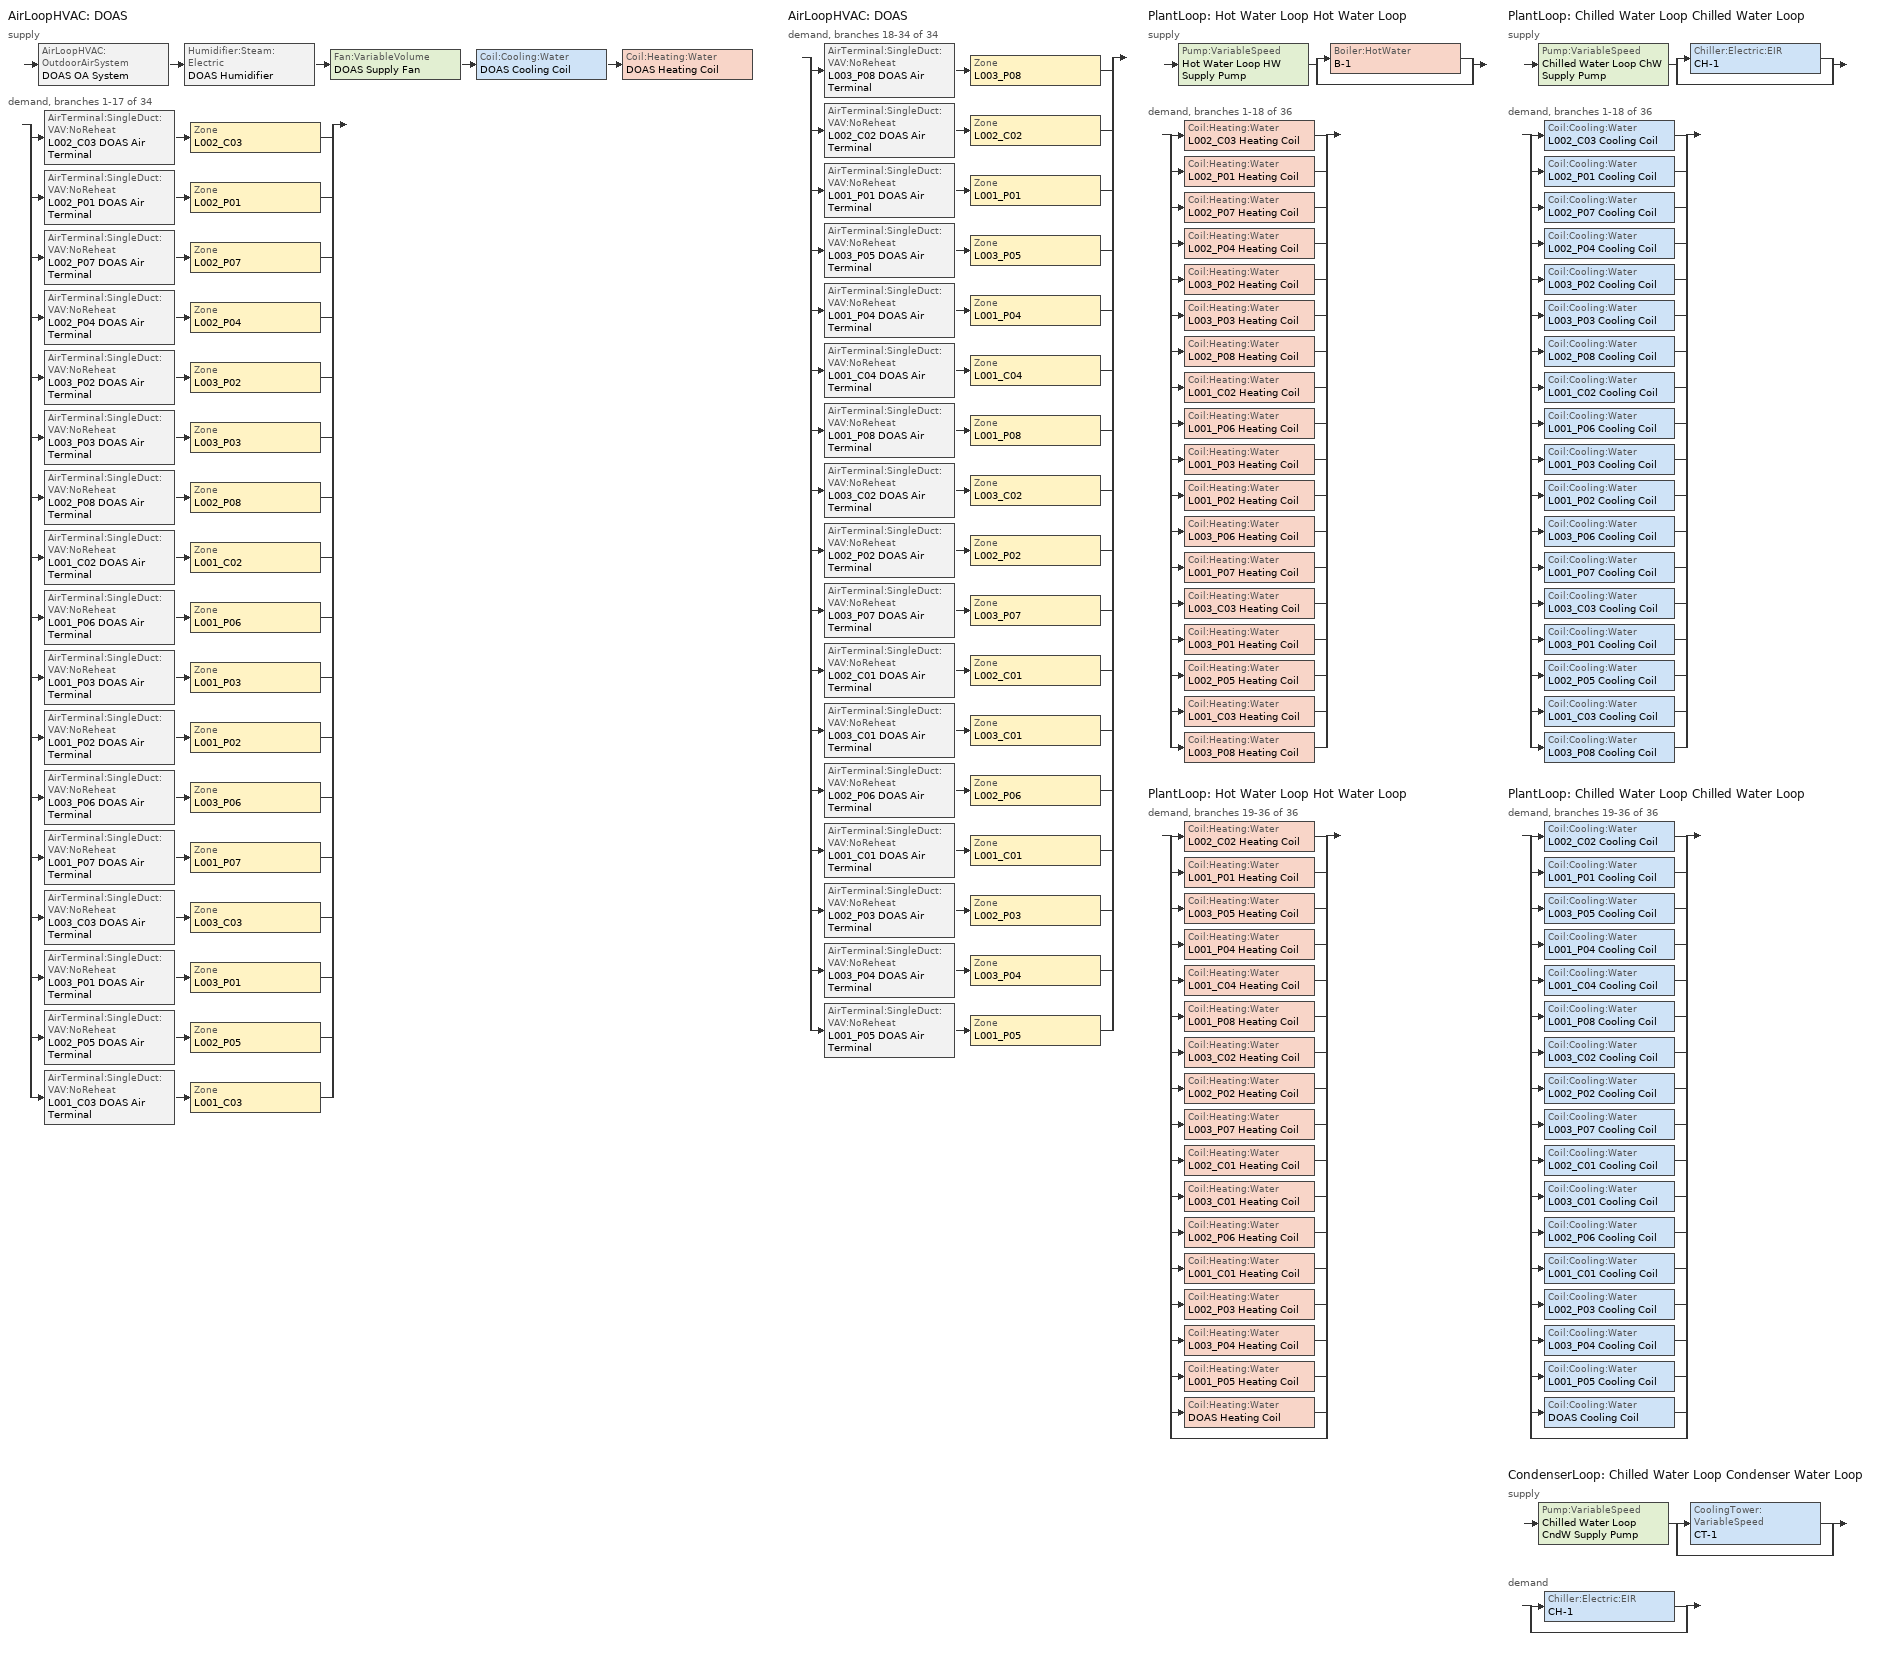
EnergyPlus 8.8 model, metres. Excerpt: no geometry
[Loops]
AirLoopHVAC 'DOAS'
 supply: AirLoopHVAC:OutdoorAirSystem 'DOAS OA System' > Humidifier:Steam:Electric 'DOAS Humidifier' > Fan:VariableVolume 'DOAS Supply Fan' > Coil:Cooling:Water 'DOAS Cooling Coil' > Coil:Heating:Water 'DOAS Heating Coil'
 demand, branches 1-17 of 34: split
  | AirTerminal:SingleDuct:VAV:NoReheat 'L002_C03 DOAS Air Terminal' > Zone 'L002_C03'
  | AirTerminal:SingleDuct:VAV:NoReheat 'L002_P01 DOAS Air Terminal' > Zone 'L002_P01'
  | AirTerminal:SingleDuct:VAV:NoReheat 'L002_P07 DOAS Air Terminal' > Zone 'L002_P07'
  | AirTerminal:SingleDuct:VAV:NoReheat 'L002_P04 DOAS Air Terminal' > Zone 'L002_P04'
  | AirTerminal:SingleDuct:VAV:NoReheat 'L003_P02 DOAS Air Terminal' > Zone 'L003_P02'
  | AirTerminal:SingleDuct:VAV:NoReheat 'L003_P03 DOAS Air Terminal' > Zone 'L003_P03'
  | AirTerminal:SingleDuct:VAV:NoReheat 'L002_P08 DOAS Air Terminal' > Zone 'L002_P08'
  | AirTerminal:SingleDuct:VAV:NoReheat 'L001_C02 DOAS Air Terminal' > Zone 'L001_C02'
  | AirTerminal:SingleDuct:VAV:NoReheat 'L001_P06 DOAS Air Terminal' > Zone 'L001_P06'
  | AirTerminal:SingleDuct:VAV:NoReheat 'L001_P03 DOAS Air Terminal' > Zone 'L001_P03'
  | AirTerminal:SingleDuct:VAV:NoReheat 'L001_P02 DOAS Air Terminal' > Zone 'L001_P02'
  | AirTerminal:SingleDuct:VAV:NoReheat 'L003_P06 DOAS Air Terminal' > Zone 'L003_P06'
  | AirTerminal:SingleDuct:VAV:NoReheat 'L001_P07 DOAS Air Terminal' > Zone 'L001_P07'
  | AirTerminal:SingleDuct:VAV:NoReheat 'L003_C03 DOAS Air Terminal' > Zone 'L003_C03'
  | AirTerminal:SingleDuct:VAV:NoReheat 'L003_P01 DOAS Air Terminal' > Zone 'L003_P01'
  | AirTerminal:SingleDuct:VAV:NoReheat 'L002_P05 DOAS Air Terminal' > Zone 'L002_P05'
  | AirTerminal:SingleDuct:VAV:NoReheat 'L001_C03 DOAS Air Terminal' > Zone 'L001_C03'
AirLoopHVAC 'DOAS'
 demand, branches 18-34 of 34: split
  | AirTerminal:SingleDuct:VAV:NoReheat 'L003_P08 DOAS Air Terminal' > Zone 'L003_P08'
  | AirTerminal:SingleDuct:VAV:NoReheat 'L002_C02 DOAS Air Terminal' > Zone 'L002_C02'
  | AirTerminal:SingleDuct:VAV:NoReheat 'L001_P01 DOAS Air Terminal' > Zone 'L001_P01'
  | AirTerminal:SingleDuct:VAV:NoReheat 'L003_P05 DOAS Air Terminal' > Zone 'L003_P05'
  | AirTerminal:SingleDuct:VAV:NoReheat 'L001_P04 DOAS Air Terminal' > Zone 'L001_P04'
  | AirTerminal:SingleDuct:VAV:NoReheat 'L001_C04 DOAS Air Terminal' > Zone 'L001_C04'
  | AirTerminal:SingleDuct:VAV:NoReheat 'L001_P08 DOAS Air Terminal' > Zone 'L001_P08'
  | AirTerminal:SingleDuct:VAV:NoReheat 'L003_C02 DOAS Air Terminal' > Zone 'L003_C02'
  | AirTerminal:SingleDuct:VAV:NoReheat 'L002_P02 DOAS Air Terminal' > Zone 'L002_P02'
  | AirTerminal:SingleDuct:VAV:NoReheat 'L003_P07 DOAS Air Terminal' > Zone 'L003_P07'
  | AirTerminal:SingleDuct:VAV:NoReheat 'L002_C01 DOAS Air Terminal' > Zone 'L002_C01'
  | AirTerminal:SingleDuct:VAV:NoReheat 'L003_C01 DOAS Air Terminal' > Zone 'L003_C01'
  | AirTerminal:SingleDuct:VAV:NoReheat 'L002_P06 DOAS Air Terminal' > Zone 'L002_P06'
  | AirTerminal:SingleDuct:VAV:NoReheat 'L001_C01 DOAS Air Terminal' > Zone 'L001_C01'
  | AirTerminal:SingleDuct:VAV:NoReheat 'L002_P03 DOAS Air Terminal' > Zone 'L002_P03'
  | AirTerminal:SingleDuct:VAV:NoReheat 'L003_P04 DOAS Air Terminal' > Zone 'L003_P04'
  | AirTerminal:SingleDuct:VAV:NoReheat 'L001_P05 DOAS Air Terminal' > Zone 'L001_P05'
PlantLoop 'Hot Water Loop Hot Water Loop'
 supply: Pump:VariableSpeed 'Hot Water Loop HW Supply Pump' > split
  | Boiler:HotWater 'B-1'
  | bypass
 demand, branches 1-18 of 36: split
  | Coil:Heating:Water 'L002_C03 Heating Coil'
  | Coil:Heating:Water 'L002_P01 Heating Coil'
  | Coil:Heating:Water 'L002_P07 Heating Coil'
  | Coil:Heating:Water 'L002_P04 Heating Coil'
  | Coil:Heating:Water 'L003_P02 Heating Coil'
  | Coil:Heating:Water 'L003_P03 Heating Coil'
  | Coil:Heating:Water 'L002_P08 Heating Coil'
  | Coil:Heating:Water 'L001_C02 Heating Coil'
  | Coil:Heating:Water 'L001_P06 Heating Coil'
  | Coil:Heating:Water 'L001_P03 Heating Coil'
  | Coil:Heating:Water 'L001_P02 Heating Coil'
  | Coil:Heating:Water 'L003_P06 Heating Coil'
  | Coil:Heating:Water 'L001_P07 Heating Coil'
  | Coil:Heating:Water 'L003_C03 Heating Coil'
  | Coil:Heating:Water 'L003_P01 Heating Coil'
  | Coil:Heating:Water 'L002_P05 Heating Coil'
  | Coil:Heating:Water 'L001_C03 Heating Coil'
  | Coil:Heating:Water 'L003_P08 Heating Coil'
PlantLoop 'Hot Water Loop Hot Water Loop'
 demand, branches 19-36 of 36: split
  | Coil:Heating:Water 'L002_C02 Heating Coil'
  | Coil:Heating:Water 'L001_P01 Heating Coil'
  | Coil:Heating:Water 'L003_P05 Heating Coil'
  | Coil:Heating:Water 'L001_P04 Heating Coil'
  | Coil:Heating:Water 'L001_C04 Heating Coil'
  | Coil:Heating:Water 'L001_P08 Heating Coil'
  | Coil:Heating:Water 'L003_C02 Heating Coil'
  | Coil:Heating:Water 'L002_P02 Heating Coil'
  | Coil:Heating:Water 'L003_P07 Heating Coil'
  | Coil:Heating:Water 'L002_C01 Heating Coil'
  | Coil:Heating:Water 'L003_C01 Heating Coil'
  | Coil:Heating:Water 'L002_P06 Heating Coil'
  | Coil:Heating:Water 'L001_C01 Heating Coil'
  | Coil:Heating:Water 'L002_P03 Heating Coil'
  | Coil:Heating:Water 'L003_P04 Heating Coil'
  | Coil:Heating:Water 'L001_P05 Heating Coil'
  | Coil:Heating:Water 'DOAS Heating Coil'
  | bypass
PlantLoop 'Chilled Water Loop Chilled Water Loop'
 supply: Pump:VariableSpeed 'Chilled Water Loop ChW Supply Pump' > split
  | Chiller:Electric:EIR 'CH-1'
  | bypass
 demand, branches 1-18 of 36: split
  | Coil:Cooling:Water 'L002_C03 Cooling Coil'
  | Coil:Cooling:Water 'L002_P01 Cooling Coil'
  | Coil:Cooling:Water 'L002_P07 Cooling Coil'
  | Coil:Cooling:Water 'L002_P04 Cooling Coil'
  | Coil:Cooling:Water 'L003_P02 Cooling Coil'
  | Coil:Cooling:Water 'L003_P03 Cooling Coil'
  | Coil:Cooling:Water 'L002_P08 Cooling Coil'
  | Coil:Cooling:Water 'L001_C02 Cooling Coil'
  | Coil:Cooling:Water 'L001_P06 Cooling Coil'
  | Coil:Cooling:Water 'L001_P03 Cooling Coil'
  | Coil:Cooling:Water 'L001_P02 Cooling Coil'
  | Coil:Cooling:Water 'L003_P06 Cooling Coil'
  | Coil:Cooling:Water 'L001_P07 Cooling Coil'
  | Coil:Cooling:Water 'L003_C03 Cooling Coil'
  | Coil:Cooling:Water 'L003_P01 Cooling Coil'
  | Coil:Cooling:Water 'L002_P05 Cooling Coil'
  | Coil:Cooling:Water 'L001_C03 Cooling Coil'
  | Coil:Cooling:Water 'L003_P08 Cooling Coil'
PlantLoop 'Chilled Water Loop Chilled Water Loop'
 demand, branches 19-36 of 36: split
  | Coil:Cooling:Water 'L002_C02 Cooling Coil'
  | Coil:Cooling:Water 'L001_P01 Cooling Coil'
  | Coil:Cooling:Water 'L003_P05 Cooling Coil'
  | Coil:Cooling:Water 'L001_P04 Cooling Coil'
  | Coil:Cooling:Water 'L001_C04 Cooling Coil'
  | Coil:Cooling:Water 'L001_P08 Cooling Coil'
  | Coil:Cooling:Water 'L003_C02 Cooling Coil'
  | Coil:Cooling:Water 'L002_P02 Cooling Coil'
  | Coil:Cooling:Water 'L003_P07 Cooling Coil'
  | Coil:Cooling:Water 'L002_C01 Cooling Coil'
  | Coil:Cooling:Water 'L003_C01 Cooling Coil'
  | Coil:Cooling:Water 'L002_P06 Cooling Coil'
  | Coil:Cooling:Water 'L001_C01 Cooling Coil'
  | Coil:Cooling:Water 'L002_P03 Cooling Coil'
  | Coil:Cooling:Water 'L003_P04 Cooling Coil'
  | Coil:Cooling:Water 'L001_P05 Cooling Coil'
  | Coil:Cooling:Water 'DOAS Cooling Coil'
  | bypass
CondenserLoop 'Chilled Water Loop Condenser Water Loop'
 supply: Pump:VariableSpeed 'Chilled Water Loop CndW Supply Pump' > split
  | CoolingTower:VariableSpeed 'CT-1'
  | bypass
 demand: split
  | Chiller:Electric:EIR 'CH-1'
  | bypass
[DesignSpecification:OutdoorAir] Outdoor Air Method=Flow/Area; Outdoor Air Flow per Person {m3/s-person}=0; Outdoor Air Flow per Zone Floor Area {m3/s-m2}=0.002; Outdoor Air Flow per Zone {m3/s}=1.96922
SZ DSOA L002_C03; SZ DSOA L002_P01; SZ DSOA L002_P07; SZ DSOA L002_P04; SZ DSOA L003_P02; SZ DSOA L003_P03; SZ DSOA L002_P08; SZ DSOA L001_C02; SZ DSOA L001_P06; SZ DSOA L001_P03; SZ DSOA L001_P02; SZ DSOA L003_P06; SZ DSOA L001_P07; SZ DSOA L003_C03; SZ DSOA L003_P01; SZ DSOA L002_P05; SZ DSOA L001_C03; SZ DSOA L003_P08; SZ DSOA L002_C02; SZ DSOA L001_P01; SZ DSOA L003_P05; SZ DSOA L001_P04; SZ DSOA L001_C04; SZ DSOA L001_P08; SZ DSOA L003_C02; SZ DSOA L002_P02; SZ DSOA L003_P07; SZ DSOA L002_C01; SZ DSOA L003_C01; SZ DSOA L002_P06; SZ DSOA L001_C01; SZ DSOA L002_P03; SZ DSOA L003_P04; SZ DSOA L001_P05
[DesignSpecification:ZoneAirDistribution] Zone Air Distribution Effectiveness in Cooling Mode=1; Zone Air Distribution Effectiveness in Heating Mode=1
SZ DSZAD L002_C03; SZ DSZAD L002_P01; SZ DSZAD L002_P07; SZ DSZAD L002_P04; SZ DSZAD L003_P02; SZ DSZAD L003_P03; SZ DSZAD L002_P08; SZ DSZAD L001_C02; SZ DSZAD L001_P06; SZ DSZAD L001_P03; SZ DSZAD L001_P02; SZ DSZAD L003_P06; SZ DSZAD L001_P07; SZ DSZAD L003_C03; SZ DSZAD L003_P01; SZ DSZAD L002_P05; SZ DSZAD L001_C03; SZ DSZAD L003_P08; SZ DSZAD L002_C02; SZ DSZAD L001_P01; SZ DSZAD L003_P05; SZ DSZAD L001_P04; SZ DSZAD L001_C04; SZ DSZAD L001_P08; SZ DSZAD L003_C02; SZ DSZAD L002_P02; SZ DSZAD L003_P07; SZ DSZAD L002_C01; SZ DSZAD L003_C01; SZ DSZAD L002_P06; SZ DSZAD L001_C01; SZ DSZAD L002_P03; SZ DSZAD L003_P04; SZ DSZAD L001_P05
[Sizing:Zone] Zone Cooling Design Supply Air Temperature Input Method=SupplyAirTemperature; Zone Cooling Design Supply Air Temperature {C}=13; Zone Cooling Design Supply Air Temperature Difference {deltaC}=11.11; Zone Heating Design Supply Air Temperature Input Method=SupplyAirTemperature; Zone Heating Design Supply Air Temperature {C}=35; Zone Cooling Design Supply Air Humidity Ratio {kgWater/kgDryAir}=0.008; Zone Heating Design Supply Air Humidity Ratio {kgWater/kgDryAir}=0.008; Cooling Design Air Flow Method=DesignDayWithLimit; Cooling Design Air Flow Rate {m3/s}=0; Cooling Minimum Air Flow per Zone Floor Area {m3/s-m2}=0; Cooling Minimum Air Flow Fraction=0; Heating Design Air Flow Method=DesignDay; Heating Design Air Flow Rate {m3/s}=0; Heating Maximum Air Flow Fraction=0
Name | Design Specification Outdoor Air Object | Design Specification Zone Air Distribution Object
L002_C03 | SZ DSOA L002_C03 | SZ DSZAD L002_C03
L002_P01 | SZ DSOA L002_P01 | SZ DSZAD L002_P01
L002_P07 | SZ DSOA L002_P07 | SZ DSZAD L002_P07
L002_P04 | SZ DSOA L002_P04 | SZ DSZAD L002_P04
L003_P02 | SZ DSOA L003_P02 | SZ DSZAD L003_P02
L003_P03 | SZ DSOA L003_P03 | SZ DSZAD L003_P03
L002_P08 | SZ DSOA L002_P08 | SZ DSZAD L002_P08
L001_C02 | SZ DSOA L001_C02 | SZ DSZAD L001_C02
L001_P06 | SZ DSOA L001_P06 | SZ DSZAD L001_P06
L001_P03 | SZ DSOA L001_P03 | SZ DSZAD L001_P03
L001_P02 | SZ DSOA L001_P02 | SZ DSZAD L001_P02
L003_P06 | SZ DSOA L003_P06 | SZ DSZAD L003_P06
L001_P07 | SZ DSOA L001_P07 | SZ DSZAD L001_P07
L003_C03 | SZ DSOA L003_C03 | SZ DSZAD L003_C03
L003_P01 | SZ DSOA L003_P01 | SZ DSZAD L003_P01
L002_P05 | SZ DSOA L002_P05 | SZ DSZAD L002_P05
L001_C03 | SZ DSOA L001_C03 | SZ DSZAD L001_C03
L003_P08 | SZ DSOA L003_P08 | SZ DSZAD L003_P08
L002_C02 | SZ DSOA L002_C02 | SZ DSZAD L002_C02
L001_P01 | SZ DSOA L001_P01 | SZ DSZAD L001_P01
L003_P05 | SZ DSOA L003_P05 | SZ DSZAD L003_P05
L001_P04 | SZ DSOA L001_P04 | SZ DSZAD L001_P04
L001_C04 | SZ DSOA L001_C04 | SZ DSZAD L001_C04
L001_P08 | SZ DSOA L001_P08 | SZ DSZAD L001_P08
L003_C02 | SZ DSOA L003_C02 | SZ DSZAD L003_C02
L002_P02 | SZ DSOA L002_P02 | SZ DSZAD L002_P02
L003_P07 | SZ DSOA L003_P07 | SZ DSZAD L003_P07
L002_C01 | SZ DSOA L002_C01 | SZ DSZAD L002_C01
L003_C01 | SZ DSOA L003_C01 | SZ DSZAD L003_C01
L002_P06 | SZ DSOA L002_P06 | SZ DSZAD L002_P06
L001_C01 | SZ DSOA L001_C01 | SZ DSZAD L001_C01
L002_P03 | SZ DSOA L002_P03 | SZ DSZAD L002_P03
L003_P04 | SZ DSOA L003_P04 | SZ DSZAD L003_P04
L001_P05 | SZ DSOA L001_P05 | SZ DSZAD L001_P05
[Sizing:System]
DOAS: Type of Load to Size On=VentilationRequirement; Design Outdoor Air Flow Rate {m3/s}=autosize; Central Heating Maximum System Air Flow Ratio=1; Preheat Design Temperature {C}=2; Preheat Design Humidity Ratio {kgWater/kgDryAir}=0.008; Precool Design Temperature {C}=11; Precool Design Humidity Ratio {kgWater/kgDryAir}=0.008; Central Cooling Design Supply Air Temperature {C}=14; Central Heating Design Supply Air Temperature {C}=14; Type of Zone Sum to Use=NonCoincident; 100% Outdoor Air in Cooling=Yes; 100% Outdoor Air in Heating=Yes; Central Cooling Design Supply Air Humidity Ratio {kgWater/kgDryAir}=0.00763176; Central Heating Design Supply Air Humidity Ratio {kgWater/kgDryAir}=0.00115879; Cooling Supply Air Flow Rate Method=DesignDay; Cooling Supply Air Flow Rate {m3/s}=0; Heating Supply Air Flow Rate Method=DesignDay; Heating Supply Air Flow Rate {m3/s}=0; System Outdoor Air Method=ZoneSum; Zone Maximum Outdoor Air Fraction=1; Cooling Design Capacity Method=CoolingDesignCapacity; Cooling Design Capacity {W}=autosize; Heating Design Capacity Method=HeatingDesignCapacity; Heating Design Capacity {W}=autosize; Central Cooling Capacity Control Method=OnOff
[Sizing:Plant]
Name | Loop Type | Design Loop Exit Temperature {C} | Loop Design Temperature Difference {deltaC}
Hot Water Loop Hot Water Loop | Heating | 80 | 10
Chilled Water Loop Chilled Water Loop | Cooling | 7 | 5
Chilled Water Loop Condenser Water Loop | Condenser | 29.4 | 5.6
[ZoneControl:Thermostat] Control Type Schedule=HVACTemplate-Always 4; Control 1=Thermostat Base Space Type Dual SP Control
Name | Zone or ZoneList
L002_C03 Thermostat | L002_C03
L002_P01 Thermostat | L002_P01
L002_P07 Thermostat | L002_P07
L002_P04 Thermostat | L002_P04
L003_P02 Thermostat | L003_P02
L003_P03 Thermostat | L003_P03
L002_P08 Thermostat | L002_P08
L001_C02 Thermostat | L001_C02
L001_P06 Thermostat | L001_P06
L001_P03 Thermostat | L001_P03
L001_P02 Thermostat | L001_P02
L003_P06 Thermostat | L003_P06
L001_P07 Thermostat | L001_P07
L003_C03 Thermostat | L003_C03
L003_P01 Thermostat | L003_P01
L002_P05 Thermostat | L002_P05
L001_C03 Thermostat | L001_C03
L003_P08 Thermostat | L003_P08
L002_C02 Thermostat | L002_C02
L001_P01 Thermostat | L001_P01
L003_P05 Thermostat | L003_P05
L001_P04 Thermostat | L001_P04
L001_C04 Thermostat | L001_C04
L001_P08 Thermostat | L001_P08
L003_C02 Thermostat | L003_C02
L002_P02 Thermostat | L002_P02
L003_P07 Thermostat | L003_P07
L002_C01 Thermostat | L002_C01
L003_C01 Thermostat | L003_C01
L002_P06 Thermostat | L002_P06
L001_C01 Thermostat | L001_C01
L002_P03 Thermostat | L002_P03
L003_P04 Thermostat | L003_P04
L001_P05 Thermostat | L001_P05
[ThermostatSetpoint:DualSetpoint]
Thermostat Base Space Type Dual SP Control: Heating Setpoint Temperature Schedule=Heating Setpoint Schedule Base Space Type; Cooling Setpoint Temperature Schedule=Cooling Setpoint Schedule Base Space Type
[ZoneHVAC:FourPipeFanCoil] Capacity Control Method=CyclingFan; Maximum Supply Air Flow Rate {m3/s}=autosize; Low Speed Supply Air Flow Ratio=0.33; Medium Speed Supply Air Flow Ratio=0.66; Maximum Outdoor Air Flow Rate {m3/s}=0; Maximum Cold Water Flow Rate {m3/s}=autosize; Minimum Cold Water Flow Rate {m3/s}=0; Cooling Convergence Tolerance=0.001; Maximum Hot Water Flow Rate {m3/s}=autosize; Minimum Hot Water Flow Rate {m3/s}=0; Heating Convergence Tolerance=0.001
Name | Supply Air Fan | Cooling Coil | Heating Coil
L002_C03 Fan Coil | L002_C03 Supply Fan | L002_C03 Cooling Coil | L002_C03 Heating Coil
L002_P01 Fan Coil | L002_P01 Supply Fan | L002_P01 Cooling Coil | L002_P01 Heating Coil
L002_P07 Fan Coil | L002_P07 Supply Fan | L002_P07 Cooling Coil | L002_P07 Heating Coil
L002_P04 Fan Coil | L002_P04 Supply Fan | L002_P04 Cooling Coil | L002_P04 Heating Coil
L003_P02 Fan Coil | L003_P02 Supply Fan | L003_P02 Cooling Coil | L003_P02 Heating Coil
L003_P03 Fan Coil | L003_P03 Supply Fan | L003_P03 Cooling Coil | L003_P03 Heating Coil
L002_P08 Fan Coil | L002_P08 Supply Fan | L002_P08 Cooling Coil | L002_P08 Heating Coil
L001_C02 Fan Coil | L001_C02 Supply Fan | L001_C02 Cooling Coil | L001_C02 Heating Coil
L001_P06 Fan Coil | L001_P06 Supply Fan | L001_P06 Cooling Coil | L001_P06 Heating Coil
L001_P03 Fan Coil | L001_P03 Supply Fan | L001_P03 Cooling Coil | L001_P03 Heating Coil
L001_P02 Fan Coil | L001_P02 Supply Fan | L001_P02 Cooling Coil | L001_P02 Heating Coil
L003_P06 Fan Coil | L003_P06 Supply Fan | L003_P06 Cooling Coil | L003_P06 Heating Coil
L001_P07 Fan Coil | L001_P07 Supply Fan | L001_P07 Cooling Coil | L001_P07 Heating Coil
L003_C03 Fan Coil | L003_C03 Supply Fan | L003_C03 Cooling Coil | L003_C03 Heating Coil
L003_P01 Fan Coil | L003_P01 Supply Fan | L003_P01 Cooling Coil | L003_P01 Heating Coil
L002_P05 Fan Coil | L002_P05 Supply Fan | L002_P05 Cooling Coil | L002_P05 Heating Coil
L001_C03 Fan Coil | L001_C03 Supply Fan | L001_C03 Cooling Coil | L001_C03 Heating Coil
L003_P08 Fan Coil | L003_P08 Supply Fan | L003_P08 Cooling Coil | L003_P08 Heating Coil
L002_C02 Fan Coil | L002_C02 Supply Fan | L002_C02 Cooling Coil | L002_C02 Heating Coil
L001_P01 Fan Coil | L001_P01 Supply Fan | L001_P01 Cooling Coil | L001_P01 Heating Coil
L003_P05 Fan Coil | L003_P05 Supply Fan | L003_P05 Cooling Coil | L003_P05 Heating Coil
L001_P04 Fan Coil | L001_P04 Supply Fan | L001_P04 Cooling Coil | L001_P04 Heating Coil
L001_C04 Fan Coil | L001_C04 Supply Fan | L001_C04 Cooling Coil | L001_C04 Heating Coil
L001_P08 Fan Coil | L001_P08 Supply Fan | L001_P08 Cooling Coil | L001_P08 Heating Coil
L003_C02 Fan Coil | L003_C02 Supply Fan | L003_C02 Cooling Coil | L003_C02 Heating Coil
L002_P02 Fan Coil | L002_P02 Supply Fan | L002_P02 Cooling Coil | L002_P02 Heating Coil
L003_P07 Fan Coil | L003_P07 Supply Fan | L003_P07 Cooling Coil | L003_P07 Heating Coil
L002_C01 Fan Coil | L002_C01 Supply Fan | L002_C01 Cooling Coil | L002_C01 Heating Coil
L003_C01 Fan Coil | L003_C01 Supply Fan | L003_C01 Cooling Coil | L003_C01 Heating Coil
L002_P06 Fan Coil | L002_P06 Supply Fan | L002_P06 Cooling Coil | L002_P06 Heating Coil
L001_C01 Fan Coil | L001_C01 Supply Fan | L001_C01 Cooling Coil | L001_C01 Heating Coil
L002_P03 Fan Coil | L002_P03 Supply Fan | L002_P03 Cooling Coil | L002_P03 Heating Coil
L003_P04 Fan Coil | L003_P04 Supply Fan | L003_P04 Cooling Coil | L003_P04 Heating Coil
L001_P05 Fan Coil | L001_P05 Supply Fan | L001_P05 Cooling Coil | L001_P05 Heating Coil
[AirTerminal:SingleDuct:VAV:NoReheat] Maximum Air Flow Rate {m3/s}=autosize; Zone Minimum Air Flow Input Method=Constant; Constant Minimum Air Flow Fraction=1
L002_C03 DOAS Air Terminal; L002_P01 DOAS Air Terminal; L002_P07 DOAS Air Terminal; L002_P04 DOAS Air Terminal; L003_P02 DOAS Air Terminal; L003_P03 DOAS Air Terminal; L002_P08 DOAS Air Terminal; L001_C02 DOAS Air Terminal; L001_P06 DOAS Air Terminal; L001_P03 DOAS Air Terminal; L001_P02 DOAS Air Terminal; L003_P06 DOAS Air Terminal; L001_P07 DOAS Air Terminal; L003_C03 DOAS Air Terminal; L003_P01 DOAS Air Terminal; L002_P05 DOAS Air Terminal; L001_C03 DOAS Air Terminal; L003_P08 DOAS Air Terminal; L002_C02 DOAS Air Terminal; L001_P01 DOAS Air Terminal; L003_P05 DOAS Air Terminal; L001_P04 DOAS Air Terminal; L001_C04 DOAS Air Terminal; L001_P08 DOAS Air Terminal; L003_C02 DOAS Air Terminal; L002_P02 DOAS Air Terminal; L003_P07 DOAS Air Terminal; L002_C01 DOAS Air Terminal; L003_C01 DOAS Air Terminal; L002_P06 DOAS Air Terminal; L001_C01 DOAS Air Terminal; L002_P03 DOAS Air Terminal; L003_P04 DOAS Air Terminal; L001_P05 DOAS Air Terminal
[Zone equipment]
L002_C03: L002_C03 DOAS Air Terminal, L002_C03 Fan Coil
L002_P01: L002_P01 DOAS Air Terminal, L002_P01 Fan Coil
L002_P07: L002_P07 DOAS Air Terminal, L002_P07 Fan Coil
L002_P04: L002_P04 DOAS Air Terminal, L002_P04 Fan Coil
L003_P02: L003_P02 DOAS Air Terminal, L003_P02 Fan Coil
L003_P03: L003_P03 DOAS Air Terminal, L003_P03 Fan Coil
L002_P08: L002_P08 DOAS Air Terminal, L002_P08 Fan Coil
L001_C02: L001_C02 DOAS Air Terminal, L001_C02 Fan Coil
L001_P06: L001_P06 DOAS Air Terminal, L001_P06 Fan Coil
L001_P03: L001_P03 DOAS Air Terminal, L001_P03 Fan Coil
L001_P02: L001_P02 DOAS Air Terminal, L001_P02 Fan Coil
L003_P06: L003_P06 DOAS Air Terminal, L003_P06 Fan Coil
L001_P07: L001_P07 DOAS Air Terminal, L001_P07 Fan Coil
L003_C03: L003_C03 DOAS Air Terminal, L003_C03 Fan Coil
L003_P01: L003_P01 DOAS Air Terminal, L003_P01 Fan Coil
L002_P05: L002_P05 DOAS Air Terminal, L002_P05 Fan Coil
L001_C03: L001_C03 DOAS Air Terminal, L001_C03 Fan Coil
L003_P08: L003_P08 DOAS Air Terminal, L003_P08 Fan Coil
L002_C02: L002_C02 DOAS Air Terminal, L002_C02 Fan Coil
L001_P01: L001_P01 DOAS Air Terminal, L001_P01 Fan Coil
L003_P05: L003_P05 DOAS Air Terminal, L003_P05 Fan Coil
L001_P04: L001_P04 DOAS Air Terminal, L001_P04 Fan Coil
L001_C04: L001_C04 DOAS Air Terminal, L001_C04 Fan Coil
L001_P08: L001_P08 DOAS Air Terminal, L001_P08 Fan Coil
L003_C02: L003_C02 DOAS Air Terminal, L003_C02 Fan Coil
L002_P02: L002_P02 DOAS Air Terminal, L002_P02 Fan Coil
L003_P07: L003_P07 DOAS Air Terminal, L003_P07 Fan Coil
L002_C01: L002_C01 DOAS Air Terminal, L002_C01 Fan Coil
L003_C01: L003_C01 DOAS Air Terminal, L003_C01 Fan Coil
L002_P06: L002_P06 DOAS Air Terminal, L002_P06 Fan Coil
L001_C01: L001_C01 DOAS Air Terminal, L001_C01 Fan Coil
L002_P03: L002_P03 DOAS Air Terminal, L002_P03 Fan Coil
L003_P04: L003_P04 DOAS Air Terminal, L003_P04 Fan Coil
L001_P05: L001_P05 DOAS Air Terminal, L001_P05 Fan Coil
[Fan:VariableVolume]
DOAS Supply Fan: Availability Schedule=OA Schedule; Fan Total Efficiency=0.5; Pressure Rise {Pa}=1748.57; Maximum Flow Rate {m3/s}=autosize; Fan Power Minimum Flow Rate Input Method=Fraction; Fan Power Minimum Flow Fraction=0; Motor Efficiency=0.9; Motor In Airstream Fraction=1; Fan Power Coefficient 1=0.00153024; Fan Power Coefficient 2=0.00520806; Fan Power Coefficient 3=1.10862; Fan Power Coefficient 4=-0.116356; Fan Power Coefficient 5=0
[Fan:OnOff] Availability Schedule=HVACTemplate-Always 1; Fan Total Efficiency=0.7; Pressure Rise {Pa}=0.001; Maximum Flow Rate {m3/s}=autosize; Motor Efficiency=0.9; Motor In Airstream Fraction=1
L002_C03 Supply Fan; L002_P01 Supply Fan; L002_P07 Supply Fan; L002_P04 Supply Fan; L003_P02 Supply Fan; L003_P03 Supply Fan; L002_P08 Supply Fan; L001_C02 Supply Fan; L001_P06 Supply Fan; L001_P03 Supply Fan; L001_P02 Supply Fan; L003_P06 Supply Fan; L001_P07 Supply Fan; L003_C03 Supply Fan; L003_P01 Supply Fan; L002_P05 Supply Fan; L001_C03 Supply Fan; L003_P08 Supply Fan; L002_C02 Supply Fan; L001_P01 Supply Fan; L003_P05 Supply Fan; L001_P04 Supply Fan; L001_C04 Supply Fan; L001_P08 Supply Fan; L003_C02 Supply Fan; L002_P02 Supply Fan; L003_P07 Supply Fan; L002_C01 Supply Fan; L003_C01 Supply Fan; L002_P06 Supply Fan; L001_C01 Supply Fan; L002_P03 Supply Fan; L003_P04 Supply Fan; L001_P05 Supply Fan
[Coil:Cooling:Water] Design Water Flow Rate {m3/s}=autosize; Design Air Flow Rate {m3/s}=autosize; Design Inlet Water Temperature {C}=autosize; Design Inlet Air Temperature {C}=autosize; Design Outlet Air Temperature {C}=autosize; Design Inlet Air Humidity Ratio {kgWater/kgDryAir}=autosize; Design Outlet Air Humidity Ratio {kgWater/kgDryAir}=autosize; Type of Analysis=DetailedAnalysis; Heat Exchanger Configuration=CrossFlow
L002_C03 Cooling Coil; L002_P01 Cooling Coil; L002_P07 Cooling Coil; L002_P04 Cooling Coil; L003_P02 Cooling Coil; L003_P03 Cooling Coil; L002_P08 Cooling Coil; L001_C02 Cooling Coil; L001_P06 Cooling Coil; L001_P03 Cooling Coil; L001_P02 Cooling Coil; L003_P06 Cooling Coil; L001_P07 Cooling Coil; L003_C03 Cooling Coil; L003_P01 Cooling Coil; L002_P05 Cooling Coil; L001_C03 Cooling Coil; L003_P08 Cooling Coil; L002_C02 Cooling Coil; L001_P01 Cooling Coil; L003_P05 Cooling Coil; L001_P04 Cooling Coil; L001_C04 Cooling Coil; L001_P08 Cooling Coil; L003_C02 Cooling Coil; L002_P02 Cooling Coil; L003_P07 Cooling Coil; L002_C01 Cooling Coil; L003_C01 Cooling Coil; L002_P06 Cooling Coil; L001_C01 Cooling Coil; L002_P03 Cooling Coil; L003_P04 Cooling Coil; L001_P05 Cooling Coil; DOAS Cooling Coil
[Coil:Heating:Water] U-Factor Times Area Value {W/K}=autosize; Maximum Water Flow Rate {m3/s}=autosize; Performance Input Method=UFactorTimesAreaAndDesignWaterFlowRate; Rated Capacity {W}=autosize; Rated Inlet Water Temperature {C}=82.2; Rated Inlet Air Temperature {C}=16.6; Rated Outlet Water Temperature {C}=71.1; Rated Outlet Air Temperature {C}=32.2; Rated Ratio for Air and Water Convection=0.5
L002_C03 Heating Coil; L002_P01 Heating Coil; L002_P07 Heating Coil; L002_P04 Heating Coil; L003_P02 Heating Coil; L003_P03 Heating Coil; L002_P08 Heating Coil; L001_C02 Heating Coil; L001_P06 Heating Coil; L001_P03 Heating Coil; L001_P02 Heating Coil; L003_P06 Heating Coil; L001_P07 Heating Coil; L003_C03 Heating Coil; L003_P01 Heating Coil; L002_P05 Heating Coil; L001_C03 Heating Coil; L003_P08 Heating Coil; L002_C02 Heating Coil; L001_P01 Heating Coil; L003_P05 Heating Coil; L001_P04 Heating Coil; L001_C04 Heating Coil; L001_P08 Heating Coil; L003_C02 Heating Coil; L002_P02 Heating Coil; L003_P07 Heating Coil; L002_C01 Heating Coil; L003_C01 Heating Coil; L002_P06 Heating Coil; L001_C01 Heating Coil; L002_P03 Heating Coil; L003_P04 Heating Coil; L001_P05 Heating Coil; DOAS Heating Coil
[Humidifier:Steam:Electric]
DOAS Humidifier: Rated Capacity {m3/s}==$C; Rated Power {W}=autosize; Rated Fan Power {W}=0; Standby Power {W}=0
[HeatExchanger:AirToAir:SensibleAndLatent]
DOAS Heat Recovery: Nominal Supply Air Flow Rate {m3/s}=autosize; Sensible Effectiveness at 100% Heating Air Flow=0.5; Latent Effectiveness at 100% Heating Air Flow=0; Sensible Effectiveness at 75% Heating Air Flow=0.55; Latent Effectiveness at 75% Heating Air Flow=0.05; Sensible Effectiveness at 100% Cooling Air Flow=0.5; Latent Effectiveness at 100% Cooling Air Flow=0; Sensible Effectiveness at 75% Cooling Air Flow=0.55; Latent Effectiveness at 75% Cooling Air Flow=0.05; Nominal Electric Power {W}=0; Supply Air Outlet Temperature Control=Yes; Heat Exchanger Type=Plate; Frost Control Type=None; Threshold Temperature {C}=1.7; Initial Defrost Time Fraction=0.083; Rate of Defrost Time Fraction Increase {1/K}=0.012; Economizer Lockout=Yes
[Controller:WaterCoil] Control Variable=Temperature; Actuator Variable=Flow; Controller Convergence Tolerance {deltaC}=autosize; Maximum Actuated Flow {m3/s}=autosize; Minimum Actuated Flow {m3/s}=0
Name | Action
DOAS Cooling Coil Controller | Reverse
DOAS Heating Coil Controller | Normal
[Controller:OutdoorAir]
DOAS OA Controller: Minimum Outdoor Air Flow Rate {m3/s}=autosize; Maximum Outdoor Air Flow Rate {m3/s}=autosize; Economizer Control Type=DifferentialEnthalpy; Economizer Control Action Type=MinimumFlowWithBypass; Economizer Minimum Limit Dry-Bulb Temperature {C}=14; Lockout Type=NoLockout; Minimum Limit Type=ProportionalMinimum
[AirLoopHVAC]
DOAS: Design Supply Air Flow Rate {m3/s}=autosize
[Pump:VariableSpeed] Design Maximum Flow Rate {m3/s}=autosize; Design Power Consumption {W}=autosize; Motor Efficiency=0.9; Fraction of Motor Inefficiencies to Fluid Stream=0; Coefficient 1 of the Part Load Performance Curve=0; Coefficient 2 of the Part Load Performance Curve=0; Coefficient 3 of the Part Load Performance Curve=1; Coefficient 4 of the Part Load Performance Curve=0; Design Minimum Flow Rate {m3/s}=0; Pump Control Type=Continuous
Name | Design Pump Head {Pa}
Hot Water Loop HW Supply Pump; Chilled Water Loop ChW Supply Pump | 300000
Chilled Water Loop CndW Supply Pump | 100000
[Boiler:HotWater]
B-1: Fuel Type=NaturalGas; Nominal Capacity {W}=autosize; Nominal Thermal Efficiency=0.9; Efficiency Curve Temperature Evaluation Variable=LeavingBoiler; Normalized Boiler Efficiency Curve=B-1 Efficiency Curve; Design Water Outlet Temperature {C}==$T; Design Water Flow Rate {m3/s}=autosize; Minimum Part Load Ratio=0; Maximum Part Load Ratio=1.1; Optimum Part Load Ratio=1; Water Outlet Upper Temperature Limit {C}=100; Boiler Flow Mode=LeavingSetpointModulated; Parasitic Electric Load {W}=0; Sizing Factor=1
[Chiller:Electric:EIR]
CH-1: Reference Capacity {W}=autosize; Reference COP {W/W}=5; Reference Leaving Chilled Water Temperature {C}=7; Reference Chilled Water Flow Rate {m3/s}=autosize; Reference Condenser Fluid Flow Rate {m3/s}=autosize; Cooling Capacity Function of Temperature Curve=ElectricEIRChiller Carrier 19XR 742kW/5.42COP/VSD CAPFT; Electric Input to Cooling Output Ratio Function of Temperature Curve=ElectricEIRChiller Carrier 19XR 742kW/5.42COP/VSD EIRFT; Electric Input to Cooling Output Ratio Function of Part Load Ratio Curve=ElectricEIRChiller Carrier 19XR 742kW/5.42COP/VSD EIRFPLR; Minimum Part Load Ratio=0.19; Maximum Part Load Ratio=1.02; Optimum Part Load Ratio=1; Minimum Unloading Ratio=0.19; Condenser Type=WaterCooled; Condenser Fan Power Ratio {W/W}=0; Fraction of Compressor Electric Consumption Rejected by Condenser=1; Leaving Chilled Water Lower Temperature Limit {C}=5; Chiller Flow Mode=NotModulated; Design Heat Recovery Water Flow Rate {m3/s}=0; Sizing Factor=1
[CoolingTower:VariableSpeed]
CT-1: Model Type=YorkCalcUserDefined; Model Coefficient=YorkCalc Default Tower Model; Design Range Temperature {deltaC}=6; Design Water Flow Rate {m3/s}=AUTOSIZE; Design Air Flow Rate {m3/s}=AUTOSIZE; Design Fan Power {W}=AUTOSIZE; Fan Power Ratio Function of Air Flow Rate Ratio Curve=CondenserLoop Chiller TowerSys CoolTowerFanRatioCurve; Minimum Air Flow Rate Ratio=0.2; Fraction of Tower Capacity in Free Convection Regime=0.125; Basin Heater Capacity {W/K}=0; Basin Heater Setpoint Temperature {C}=2; Evaporation Loss Mode=SaturatedExit; Evaporation Loss Factor {percent/K}=0.2; Drift Loss Percent {percent}=0.008; Blowdown Calculation Mode=ConcentrationRatio; Blowdown Concentration Ratio=3; Sizing Factor=1
[CoolingTowerPerformance:YorkCalc]
YorkCalc Default Tower Model: Minimum Inlet Air Wet-Bulb Temperature {C}=-34.4; Maximum Inlet Air Wet-Bulb Temperature {C}=26.6667; Minimum Range Temperature {deltaC}=1.1111; Maximum Range Temperature {deltaC}=22.2222; Minimum Approach Temperature {deltaC}=1.1111; Maximum Approach Temperature {deltaC}=40; Minimum Water Flow Rate Ratio=0.5; Maximum Water Flow Rate Ratio=4; Maximum Liquid to Gas Ratio=8; Coefficient 1=-0.359741; Coefficient 2=-0.0550536; Coefficient 3=0.00238504; Coefficient 4=0.173927; Coefficient 5=-0.0248474; Coefficient 6=0.000484302; Coefficient 7=-0.00558985; Coefficient 8=0.000577008; Coefficient 9=-1.34243e-05; Coefficient 10=2.84766; Coefficient 11=-0.121765; Coefficient 12=0.00145992; Coefficient 13=1.68043; Coefficient 14=-0.0166921; Coefficient 15=-0.000719053; Coefficient 16=-0.0254852; Coefficient 17=4.87492e-05; Coefficient 18=2.71923e-05; Coefficient 19=-0.0653766; Coefficient 20=-0.00227817; Coefficient 21=0.000250025; Coefficient 22=-0.0910565; Coefficient 23=0.00318176; Coefficient 24=3.86218e-05; Coefficient 25=-0.00342854; Coefficient 26=8.5659e-06; Coefficient 27=-1.51682e-06
[PlantLoop] Fluid Type=Water; Maximum Loop Flow Rate {m3/s}=autosize; Minimum Loop Flow Rate {m3/s}=0; Plant Loop Volume {m3}=autosize; Plant Loop Demand Calculation Scheme=SingleSetpoint
Name | Plant Equipment Operation Scheme | Maximum Loop Temperature {C} | Minimum Loop Temperature {C} | Load Distribution Scheme | Common Pipe Simulation
Hot Water Loop Hot Water Loop | Hot Water Loop Operation | 100 | 10 | Sequential
Chilled Water Loop Chilled Water Loop | Chilled Water Loop Chiller Operation | 98 | 1 | SequentialLoad | None
[CondenserLoop]
Chilled Water Loop Condenser Water Loop: Fluid Type=Water; Condenser Equipment Operation Scheme=Chilled Water Loop Condenser Operation; Maximum Loop Temperature {C}=80; Minimum Loop Temperature {C}=5; Maximum Loop Flow Rate {m3/s}=autosize; Minimum Loop Flow Rate {m3/s}=0; Condenser Loop Volume {m3}=autosize; Load Distribution Scheme=SequentialLoad
[PlantEquipmentList]
Hot Water Loop All Equipment: B-1
Chilled Water Loop All Chillers: CH-1
[CondenserEquipmentList]
Chilled Water Loop All Condensers: CT-1
[PlantEquipmentOperation:CoolingLoad] Load Range 1 Lower Limit {W}=0; Load Range 1 Upper Limit {W}=1000000000000000
Name | Range 1 Equipment List
Chilled Water Loop Chiller Operation All Hours | Chilled Water Loop All Chillers
Chilled Water Loop Condenser Operation All Hours | Chilled Water Loop All Condensers
[PlantEquipmentOperation:HeatingLoad]
Hot Water Loop Operation All Hours: Load Range 1 Lower Limit {W}=0; Load Range 1 Upper Limit {W}=1000000000000000; Range 1 Equipment List=Hot Water Loop All Equipment
[PlantEquipmentOperationSchemes] Control Scheme 1 Schedule=HVACTemplate-Always 1
Name | Control Scheme 1
Hot Water Loop Operation | Hot Water Loop Operation All Hours
Chilled Water Loop Chiller Operation | Chilled Water Loop Chiller Operation All Hours
[CondenserEquipmentOperationSchemes]
Chilled Water Loop Condenser Operation: Control Scheme 1=Chilled Water Loop Condenser Operation All Hours; Control Scheme 1 Schedule=HVACTemplate-Always 1
[SetpointManager:Scheduled]
Name | Control Variable | Schedule | Setpoint Node or NodeList
DOAS Dehumidification Setpoint Manager | MaximumHumidityRatio | HVACTemplate-Always 0.007631762525890579 | DOAS Cooling Coil Outlet
DOAS Heating Supply Air Temp Manager | Temperature | HVACTemplate-Always 14.0 | DOAS Heating Coil Outlet
DOAS Humidification Setpoint Manager | MinimumHumidityRatio | HVACTemplate-Always 0.0011587902401248064 | DOAS Humidifier Outlet
[SetpointManager:MixedAir] Control Variable=Temperature
Name | Setpoint Node or NodeList
DOAS Heat Recovery Air Temp Manager | DOAS Heat Recovery Supply Outlet
DOAS Heat Recovery Economizer Temp Manager | DOAS Mixed Air Outlet
[Schedule:Day:Interval]
Cooling Always on Setback for Base Space Type: No, Until: 24:00, 27.77778
Heating Always on Setback for Base Space Type: No, Until: 24:00, 11.66667
Schedule Day Cooling Base Space Type: No, 01:00, 27.77778, 02:00, 27.77778, 03:00, 27.77778, 04:00, 27.77778, 05:00, 27.77778, 06:00, 27.77778, 07:00, 27.77778, 08:00, 23.88889, 09:00, 23.88889, 10:00, 23.88889, 11:00, 23.88889, 12:00, 23.88889, 13:00, 23.88889, 14:00, 23.88889, 15:00, 23.88889, 16:00, 23.88889, 17:00, 23.88889, 18:00, 23.88889, 19:00, 27.77778, 20:00, 27.77778, 21:00, 27.77778, 22:00, 27.77778, 23:00, 27.77778, 24:00, 27.77778
Schedule Day Heating Base Space Type: No, 01:00, 11.66667, 02:00, 11.66667, 03:00, 11.66667, 04:00, 11.66667, 05:00, 11.66667, 06:00, 11.66667, 07:00, 11.66667, 08:00, 21.11111, 09:00, 21.11111, 10:00, 21.11111, 11:00, 21.11111, 12:00, 21.11111, 13:00, 21.11111, 14:00, 21.11111, 15:00, 21.11111, 16:00, 21.11111, 17:00, 21.11111, 18:00, 21.11111, 19:00, 11.66667, 20:00, 11.66667, 21:00, 11.66667, 22:00, 11.66667, 23:00, 11.66667, 24:00, 11.66667
[Schedule:Week:Daily]
Schedule:Week:Daily Cooling Base Space Type: Cooling Always on Setback for Base Space Type, Schedule Day Cooling Base Space Type, Schedule Day Cooling Base Space Type, Schedule Day Cooling Base Space Type, Schedule Day Cooling Base Space Type, Schedule Day Cooling Base Space Type, Cooling Always on Setback for Base Space Type, Cooling Always on Setback for Base Space Type, Schedule Day Cooling Base Space Type, Schedule Day Cooling Base Space Type, Schedule Day Cooling Base Space Type, Schedule Day Cooling Base Space Type
Schedule:Week:Daily Heating Base Space Type: Heating Always on Setback for Base Space Type, Schedule Day Heating Base Space Type, Schedule Day Heating Base Space Type, Schedule Day Heating Base Space Type, Schedule Day Heating Base Space Type, Schedule Day Heating Base Space Type, Heating Always on Setback for Base Space Type, Heating Always on Setback for Base Space Type, Schedule Day Heating Base Space Type, Schedule Day Heating Base Space Type, Schedule Day Heating Base Space Type, Schedule Day Heating Base Space Type
[Schedule:Year]
Cooling Setpoint Schedule Base Space Type: Schedule:Week:Daily Cooling Base Space Type, 1, 1, 12, 31
Heating Setpoint Schedule Base Space Type: Schedule:Week:Daily Heating Base Space Type, 1, 1, 12, 31
[Schedule:Compact]
HVACTemplate-Always 0.007631762525890579: Through: 12/31, For: AllDays, Until: 24:00, 0.00763176
OA Schedule: Through: 12/31, For: Weekdays, Until: 08:00, 0, Until: 18:00, 1, Until: 24:00, 0, For: Weekends, Until: 24:00, 0, For: Holiday, Until: 24:00, 0, For: Summer Design Day, Until: 08:00, 0, Until: 18:00, 1, Until: 24:00, 0, For: Winter Design Day, Until: 08:00, 0, Until: 18:00, 1, Until: 24:00, 0
HVACTemplate-Always 4: Through: 12/31, For: AllDays, Until: 24:00, 4
HVACTemplate-Always 1: Through: 12/31, For: AllDays, Until: 24:00, 1
HVACTemplate-Always 14.0: Through: 12/31, For: AllDays, Until: 24:00, 14
HVACTemplate-Always 0.0011587902401248064: Through: 12/31, For: AllDays, Until: 24:00, 0.00115879
[Curve:Quadratic]
Name | Coefficient1 Constant | Coefficient2 x | Coefficient3 x**2 | Minimum Value of x | Maximum Value of x
ElectricEIRChiller Carrier 19XR 742kW/5.42COP/VSD EIRFPLR | 0.120228 | 0.139638 | 0.739404 | 0.19 | 1.02
B-1 Efficiency Curve | 0.97 | 0.0633 | -0.0333 | 0 | 1
[Curve:Cubic]
CondenserLoop Chiller TowerSys CoolTowerFanRatioCurve: Coefficient1 Constant=0.4601; Coefficient2 x=0.1991; Coefficient3 x**2=-0.0183; Coefficient4 x**3=0.0008; Minimum Value of x=0.15; Maximum Value of x=1
[Curve:Biquadratic] Minimum Value of x=5.56; Maximum Value of x=10; Minimum Value of y=11.25; Maximum Value of y=23.89
Name | Coefficient1 Constant | Coefficient2 x | Coefficient3 x**2 | Coefficient4 y | Coefficient5 y**2 | Coefficient6 x*y
ElectricEIRChiller Carrier 19XR 742kW/5.42COP/VSD CAPFT | 0.97971 | -0.0028957 | -0.000897072 | 0.0103144 | -0.000743165 | 0.00145351
ElectricEIRChiller Carrier 19XR 742kW/5.42COP/VSD EIRFT | 0.994614 | -0.048294 | 0.000467428 | -0.00115873 | 0.000576258 | 0.000214819
